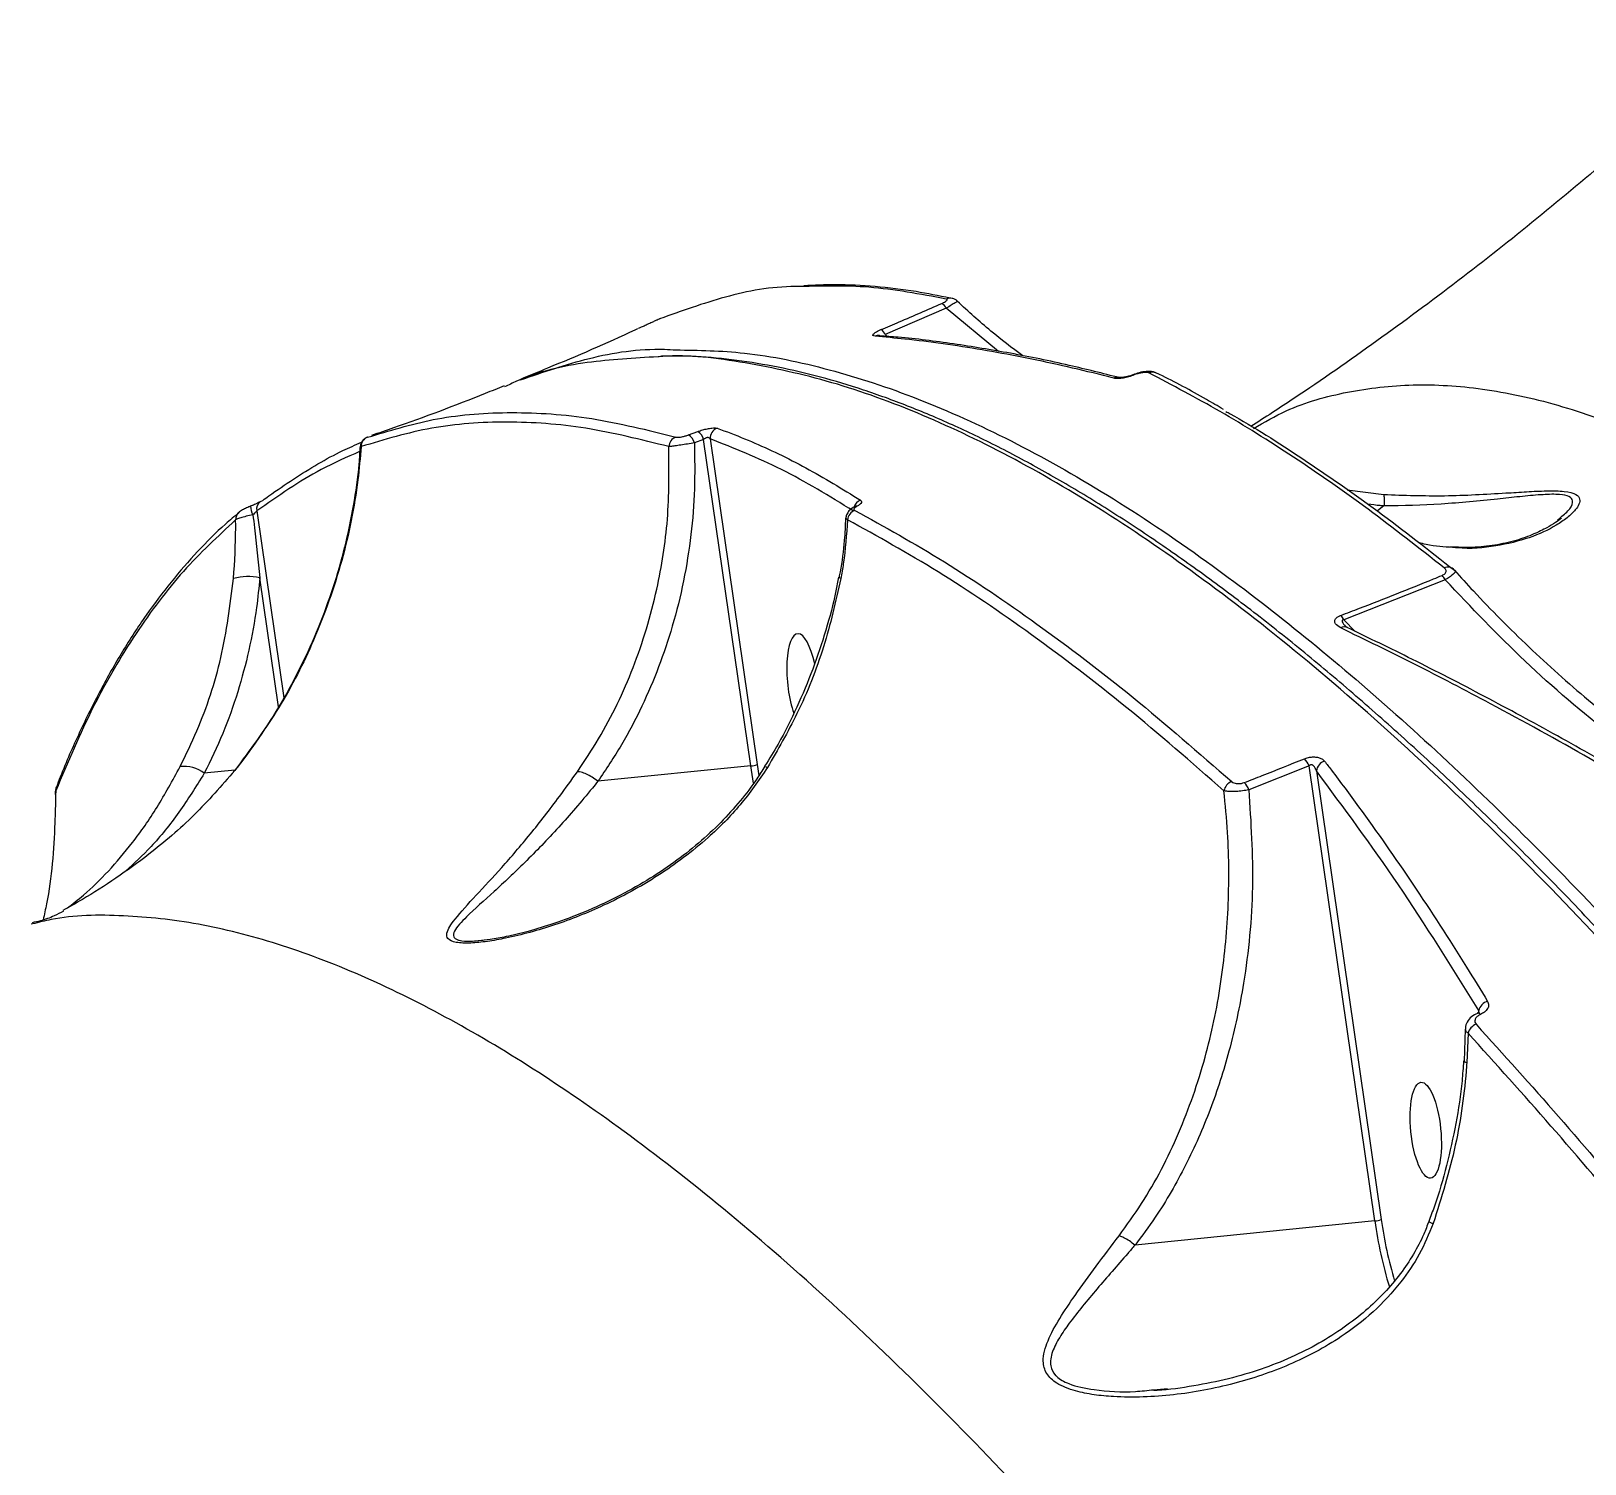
# Model space of a CAD drawing. Header units: millimetres. Extents: x -7151 to 6134, y -5040 to 5562.
# Drawn here: x -2056.8 to -1906.1, y -770.4 to -631.4 of the extents above; entities that cross this region are included whole.
import ezdxf

# ---------------------------------------------------------------- set-up
doc = ezdxf.new("R2010")
doc.units = ezdxf.units.MM
for name, color, linetype in [('DIKOM_ОБЪЕКТ', 7, 'Continuous'), ('DIKOM_РАЗМЕР_ЗОНА', 7, 'Continuous'), ('DIKOM_РАЗМЕР_ОБЪЕКТА', 7, 'Continuous')]:
    doc.layers.add(name, color=color, linetype=linetype)
doc.styles.add('style1', font='arial.ttf', dxfattribs={"width": 0.8})
doc.dimstyles.new('1-50', dxfattribs={"dimtxt": 300, "dimasz": 200, "dimexe": 100, "dimexo": 0, "dimgap": 100, "dimtad": 1, "dimtxsty": 'style1', "dimcen": 200, "dimclrd": 7, "dimclre": 7, "dimclrt": 7, "dimadec": 1, "dimazin": 2, "dimtfac": 1, "dimtmove": 0, "dimatfit": 2, "dimfxl": 0, "dimlwd": 25, "dimlwe": 18, "dimarcsym": 0})

# ---------------------------------------------------------------- blocks, each defined once
blk = doc.blocks.new('*D0')
at = {"layer": 'Defpoints', "color": 0, "transparency": 16777216}
for p in [(4133.55, 168.74), (-4567.47, -1241.13), (4133.55, -4153.12)]:
    blk.add_point(p, dxfattribs=at)
at = {"layer": 'DIKOM_РАЗМЕР_ОБЪЕКТА', "color": 7, "lineweight": 18, "transparency": 16777216}
for p, q in [((4133.55, 168.74), (4133.55, -4253.12)), ((-4567.47, -1241.13), (-4567.47, -4253.12))]:
    blk.add_line(p, q, dxfattribs=at)
at = {"layer": 'DIKOM_РАЗМЕР_ОБЪЕКТА', "color": 7, "lineweight": 25, "transparency": 16777216}
blk.add_line((-4367.47, -4153.12), (3933.55, -4153.12), dxfattribs=at)
at = {"layer": 'DIKOM_РАЗМЕР_ОБЪЕКТА', "color": 7, "transparency": 16777216}
for points in [[(-4367.47, -4119.79), (-4367.47, -4186.45), (-4567.47, -4153.12)], [(3933.55, -4119.79), (3933.55, -4186.45), (4133.55, -4153.12)]]:
    blk.add_solid(points, dxfattribs=at)
at = {"layer": 'DIKOM_РАЗМЕР_ОБЪЕКТА', "color": 7, "transparency": 16777216, "insert": (150.61, -3899.95), "char_height": 300, "attachment_point": 5, "style": 'style1'}
blk.add_mtext('8700', dxfattribs=at)
blk = doc.blocks.new('*D3')
at = {"layer": 'Defpoints', "color": 0, "transparency": 16777216}
for p in [(6133.55, 253.24), (-5802.46, -2467.19), (6133.55, -4939.78)]:
    blk.add_point(p, dxfattribs=at)
at = {"layer": 'DIKOM_РАЗМЕР_ЗОНА', "color": 7, "lineweight": 18, "transparency": 16777216}
for p, q in [((6133.55, 253.24), (6133.55, -5039.78)), ((-5802.46, -2467.19), (-5802.46, -5039.78))]:
    blk.add_line(p, q, dxfattribs=at)
at = {"layer": 'DIKOM_РАЗМЕР_ЗОНА', "color": 7, "lineweight": 25, "transparency": 16777216}
blk.add_line((-5602.46, -4939.78), (5933.55, -4939.78), dxfattribs=at)
at = {"layer": 'DIKOM_РАЗМЕР_ЗОНА', "color": 7, "transparency": 16777216}
for points in [[(-5602.46, -4906.44), (-5602.46, -4973.11), (-5802.46, -4939.78)], [(5933.55, -4906.44), (5933.55, -4973.11), (6133.55, -4939.78)]]:
    blk.add_solid(points, dxfattribs=at)
at = {"layer": 'DIKOM_РАЗМЕР_ЗОНА', "color": 7, "transparency": 16777216, "insert": (186.61, -4686.61), "char_height": 300, "attachment_point": 5, "style": 'style1'}
blk.add_mtext('11950', dxfattribs=at)

msp = doc.modelspace()

# ---------------------------------------------------------------- linework, layer by layer
at = {"layer": 'DIKOM_ОБЪЕКТ', "color": 7, "linetype": 'Continuous', "lineweight": 15}
for p, q in [((-1967.996, -658.314), (-1973.918, -660.868)), ((-1962.926, -662.489), (-1967.996, -658.314)), ((-1974.479, -660.955), (-1974.453, -660.957)), ((-1973.918, -660.868), (-1973.751, -661.04)), ((-1992.992, -670.589), (-1992.095, -670.262)), ((-2024.739, -671.731), (-2024.808, -671.7)), ((-2024.111, -670.81), (-2023.721, -670.708)), ((-1991.527, -671.041), (-1992.426, -671.368)), ((-1986.957, -702.689), (-1991.527, -671.041)), ((-1990.894, -670.979), (-1986.334, -702.557)), ((-1929.108, -675.933), (-1925.573, -676.369)), ((-2034.866, -677.966), (-2032.247, -696.099)), ((-1925.552, -677.473), (-1926.186, -677.972)), ((-1908.723, -678.873), (-1908.424, -678.593)), ((-2032.762, -696.978), (-2034.571, -684.452)), ((-1978.39, -684.404), (-1978.389, -684.4)), ((-1919.617, -684.639), (-1929.453, -688.529)), ((-1929.453, -688.529), (-1928.359, -689.65)), ((-2037.007, -703.111), (-2039.95, -703.408)), ((-1986.957, -702.689), (-2001.782, -704.187)), ((-1986.683, -704.36), (-1986.957, -702.689)), ((-1986.334, -702.557), (-1986.167, -703.617)), ((-1932.815, -702.695), (-1938.656, -705.008)), ((-1926.441, -746.833), (-1932.815, -702.695)), ((-1932.102, -703.185), (-1925.818, -746.701)), ((-2054.403, -705.154), (-2054.409, -705.483)), ((-2054.355, -705.118), (-2054.368, -705.547)), ((-2054.355, -705.118), (-2054.36, -705.155)), ((-2056.603, -718.022), (-2056.733, -718.053)), ((-2013.395, -719.629), (-2012.93, -719.588)), ((-1916.505, -726.687), (-1916.498, -726.684)), ((-1916.312, -726.684), (-1916.346, -726.432)), ((-1916.342, -726.553), (-1916.346, -726.432)), ((-1917.673, -728.223), (-1917.789, -731.322)), ((-1917.399, -728.618), (-1917.524, -731.491)), ((-1926.441, -746.833), (-1949.693, -749.181)), ((-1947.89, -763.199), (-1946.555, -763.073))]:
    msp.add_line(p, q, dxfattribs=at)
at = {"layer": 'DIKOM_ОБЪЕКТ', "color": 7, "linetype": 'Continuous', "lineweight": 15, "flags": 128}
for points in [[(-1949.787, -664.779), (-1949.854, -664.753), (-1949.872, -664.756)], [(-2034.519, -677.067), (-2034.431, -677.01), (-2034.287, -676.945)], [(-1978.222, -684.522), (-1978.346, -684.457), (-1978.39, -684.405), (-1978.39, -684.404)], [(-1917.524, -731.491), (-1917.707, -731.418), (-1917.799, -731.348), (-1917.809, -731.318)]]:
    msp.add_lwpolyline(points, dxfattribs=at)
at = {"layer": 'DIKOM_ОБЪЕКТ', "color": 7, "linetype": 'Continuous', "lineweight": 15}
for centre, radius, start, end in [((-1968.962, -658.74), 1.056, 23.76057, 58.93756), ((-1967.623, -658.222), 0.891, 77.18663, 114.57025), ((-1974.543, -661.767), 0.815, 85.48151, 114.89784), ((-1974.895, -661.277), 1.059, 22.72942, 57.59029), ((-1947.995, -665.365), 0.86, 63.57963, 114.98348), ((-1951.384, -665.778), 0.772, 75.6457, 117.43476), ((-1992.787, -671.363), 1.3, 14.35685, 57.88956), ((-1989.854, -670.92), 1.042, 110.45178, 183.24668), ((-2023.783, -671.708), 0.956, 110.05607, 181.39847), ((-1993.861, -671.776), 1.036, 110.52247, 177.28892), ((-1993.687, -671.688), 1.301, 14.24266, 57.71618), ((-2035.986, -678.791), 0.928, 130.96917, 182.86766), ((-2033.513, -677.397), 1.96, 183.44846, 208.56559), ((-2033.964, -677.798), 0.917, 127.24277, 190.56357), ((-1976.492, -678.925), 1.081, 110.59256, 174.86076), ((-1975.951, -677.944), 1.068, 109.27507, 158.24819), ((-1976.699, -677.931), 0.429, 82.92753, 117.72267), ((-1919.353, -684.193), 0.786, 36.86819, 116.95185), ((-2035.683, -689.644), 5.309, 77.91691, 105.66492), ((-1921.106, -685.376), 1.661, 26.33992, 44.16159), ((-1930.984, -689.234), 1.686, 24.75285, 42.23539), ((-1929.391, -689.903), 0.688, 65.46616, 120.78432), ((-1934.561, -703.351), 1.866, 20.58282, 46.28603), ((-2041.88, -705.839), 3.103, 51.55985, 97.67681), ((-1987.11, -700.435), 2.26, 273.8722, 290.06703), ((-1930.992, -703.306), 1.116, 106.7404, 173.78039), ((-2053.52, -705.032), 0.84, 159.80639, 185.87199), ((-1939.901, -705.322), 1.186, 110.58262, 169.17385), ((-1940.4, -705.628), 1.851, 19.56557, 45.35652), ((-1915.222, -726.64), 1.143, 103.94765, 169.50295), ((-1916.171, -728.949), 1.272, 110.52683, 164.90602), ((-1916.438, -726.991), 0.313, 38.18052, 101.0991), ((-1926.594, -744.574), 2.264, 273.86593, 290.04502), ((-1884.152, -740.84), 42.712, 188.06595, 196.8554), ((-1884.709, -740.878), 41.52, 188.06254, 196.47677)]:
    msp.add_arc(centre, radius, start, end, dxfattribs=at)
for start_param, end_param in [(3.1105404, 5.4022867), (1.9190154, 3.1105404)]:
    msp.add_ellipse((-1981.955, -694.523), major_axis=(0.465, -4.646), ratio=0.3106195, start_param=start_param, end_param=end_param, dxfattribs=at)
msp.add_ellipse((-1921.497, -738.03), major_axis=(0.465, -4.646), ratio=0.3106195, dxfattribs=at)
for points, knots in [([(-1892.375, -633.393), (-1893.574, -634.548), (-1897.1, -637.939), (-1903.21, -643.356), (-1910.669, -649.639), (-1918.335, -655.686), (-1926.198, -661.494), (-1932.903, -666.195), (-1937.072, -668.881), (-1938.474, -669.785)], [0, 0, 0, 0, 0.0866583, 0.2546486, 0.4216943, 0.5877622, 0.7528184, 0.9168547, 1, 1, 1, 1]), ([(-1982.129, -656.214), (-1982.291, -656.212), (-1984.858, -656.178), (-1989.483, -657.067), (-1993.69, -658.584), (-1995.793, -659.342)], [0, 0, 0, 0, 0.03276036, 0.5163792, 1, 1, 1, 1]), ([(-1967.993, -657.412), (-1970.526, -656.941), (-1975.417, -656.032), (-1979.945, -656.155), (-1982.129, -656.214)], [0, 0, 0, 0, 0.5177275, 1, 1, 1, 1]), ([(-1967.635, -657.333), (-1968.739, -657.105), (-1971.203, -656.598), (-1974.905, -656.175), (-1978.537, -655.97), (-1980.795, -656.075), (-1981.809, -656.122)], [0, 0, 0, 0, 0.224382, 0.500433, 0.7757182, 1, 1, 1, 1]), ([(-1974.328, -660.383), (-1973.735, -660.133), (-1971.757, -659.297), (-1969.793, -658.437), (-1968.418, -657.835)], [0, 0, 0, 0, 0.2996538, 1, 1, 1, 1]), ([(-1968.418, -657.835), (-1968.366, -657.812), (-1968.235, -657.752), (-1968.051, -657.647), (-1967.923, -657.54), (-1967.891, -657.452), (-1967.957, -657.426), (-1967.993, -657.412)], [0, 0, 0, 0, 0.1207812, 0.3074842, 0.522855, 0.7373993, 1, 1, 1, 1]), ([(-1966.918, -657.642), (-1966.913, -657.638), (-1966.891, -657.622), (-1967.052, -657.722), (-1967.386, -657.932), (-1967.74, -658.154), (-1967.952, -658.287), (-1967.996, -658.314)], [0, 0, 0, 0, 0.09383034, 0.38611783, 0.66427744, 0.93029258, 1, 1, 1, 1]), ([(-1966.909, -657.633), (-1966.943, -657.598), (-1967.044, -657.493), (-1967.235, -657.402), (-1967.374, -657.371), (-1967.43, -657.358)], [0, 0, 0, 0, 0.2305377, 0.6928643, 1, 1, 1, 1]), ([(-1960.581, -662.924), (-1961.627, -662.135), (-1963.835, -660.469), (-1965.857, -658.62), (-1966.922, -657.647)], [0, 0, 0, 0, 0.4732944, 1, 1, 1, 1]), ([(-1996.639, -659.725), (-1996.797, -659.796), (-1997.112, -659.94), (-1997.514, -660.122), (-1997.738, -660.223), (-1997.816, -660.258), (-1997.833, -660.266)], [0, 0, 0, 0, 0.30533, 0.6114699, 0.9126055, 1, 1, 1, 1]), ([(-1995.793, -659.342), (-1995.807, -659.349), (-1995.859, -659.371), (-1996.02, -659.443), (-1996.303, -659.572), (-1996.527, -659.674), (-1996.639, -659.725)], [0, 0, 0, 0, 0.1086263, 0.3983855, 0.6995333, 1, 1, 1, 1]), ([(-1997.929, -660.305), (-1998.019, -660.348), (-2000.867, -661.691), (-2004.673, -663.31), (-2008.423, -664.846), (-2009.296, -665.204)], [0, 0, 0, 0, 0.0244873, 0.7726441, 1, 1, 1, 1]), ([(-1974.886, -661.028), (-1974.981, -661.009), (-1975.138, -660.977), (-1975.107, -660.838), (-1974.925, -660.682), (-1974.638, -660.519), (-1974.42, -660.424), (-1974.328, -660.383)], [0, 0, 0, 0, 0.3038336, 0.5022949, 0.7016656, 0.8732139, 1, 1, 1, 1]), ([(-1951.739, -665.093), (-1952.076, -665.007), (-1953.759, -664.576), (-1958.086, -663.546), (-1964.571, -662.267), (-1970.56, -661.421), (-1973.932, -661.114), (-1974.886, -661.028)], [0, 0, 0, 0, 0.0413722, 0.2068754, 0.5381561, 0.869437, 1, 1, 1, 1]), ([(-1951.187, -665.049), (-1952.821, -664.637), (-1956.413, -663.731), (-1961.784, -662.639), (-1967.308, -661.738), (-1971.531, -661.19), (-1973.859, -661.028), (-1974.459, -660.987)], [0, 0, 0, 0, 0.20039839, 0.4403492, 0.67932027, 0.91730308, 1, 1, 1, 1]), ([(-1995.95, -663.015), (-1998.258, -663.145), (-2003.028, -663.414), (-2007.941, -664.535), (-2010.44, -665.748), (-2010.824, -665.934)], [0, 0, 0, 0, 0.4424237, 0.9144701, 1, 1, 1, 1]), ([(-2009.276, -665.256), (-2007.08, -664.501), (-2002.637, -662.974), (-1997.542, -662.157), (-1994.579, -662.323), (-1994.209, -662.344)], [0, 0, 0, 0, 0.4610035, 0.9327688, 1, 1, 1, 1]), ([(-1807.112, -858.256), (-1809.201, -854.579), (-1814.83, -844.674), (-1824.106, -829.057), (-1834.931, -811.633), (-1845.92, -794.801), (-1857.038, -778.637), (-1868.249, -763.216), (-1879.308, -748.878), (-1890.178, -735.646), (-1900.831, -723.52), (-1911.441, -712.301), (-1921.968, -702.07), (-1932.372, -692.887), (-1942.424, -684.953), (-1952.099, -678.267), (-1961.379, -672.797), (-1970.411, -668.466), (-1979.171, -665.292), (-1987.553, -663.491), (-1993.145, -662.771), (-1995.799, -663.002), (-1995.95, -663.015)], [0, 0, 0, 0, 0.0312033, 0.0840616, 0.1369606, 0.189819, 0.2442126, 0.2986501, 0.3530438, 0.4059018, 0.4588006, 0.5116591, 0.5660528, 0.6204905, 0.6748838, 0.7277418, 0.78064, 0.8334974, 0.8878907, 0.9423276, 0.9967208, 1, 1, 1, 1]), ([(-1833.842, -812.271), (-1834.32, -811.513), (-1836.577, -807.934), (-1840.624, -801.721), (-1845.979, -793.646), (-1851.339, -785.783), (-1856.705, -778.113), (-1862.079, -770.637), (-1867.461, -763.354), (-1872.854, -756.259), (-1878.253, -749.362), (-1883.641, -742.683), (-1888.996, -736.251), (-1894.303, -730.084), (-1899.559, -724.185), (-1904.767, -718.55), (-1909.928, -713.177), (-1915.047, -708.064), (-1920.12, -703.209), (-1925.155, -698.611), (-1930.147, -694.269), (-1935.103, -690.182), (-1940.018, -686.352), (-1944.884, -682.788), (-1949.678, -679.505), (-1954.385, -676.518), (-1958.999, -673.828), (-1963.522, -671.435), (-1967.957, -669.336), (-1972.303, -667.532), (-1976.566, -666.021), (-1980.741, -664.805), (-1984.833, -663.88), (-1988.837, -663.26), (-1992.444, -662.928), (-1994.668, -662.938), (-1995.625, -662.942)], [0, 0, 0, 0, 0.0080996, 0.0382168, 0.0682976, 0.0983764, 0.1284814, 0.1586416, 0.1888922, 0.2192671, 0.2498, 0.2804021, 0.3109053, 0.3412596, 0.3714999, 0.4016615, 0.4317777, 0.4618849, 0.4920115, 0.5221862, 0.5524425, 0.5828145, 0.613337, 0.6439826, 0.6745961, 0.705044, 0.7353669, 0.7655974, 0.7957676, 0.8259077, 0.8560469, 0.8862084, 0.9164137, 0.9466894, 0.977061, 1, 1, 1, 1]), ([(-1994.209, -662.344), (-1992.016, -662.38), (-1987.257, -662.459), (-1979.397, -664.096), (-1970.777, -666.915), (-1961.772, -670.98), (-1952.44, -676.23), (-1943.251, -682.375), (-1934.261, -689.223), (-1925.522, -696.587), (-1916.589, -704.81), (-1907.505, -713.852), (-1898.35, -723.626), (-1889.149, -734.109), (-1880.885, -744.053), (-1875.66, -750.701), (-1873.531, -753.409)], [0, 0, 0, 0, 0.0687479, 0.1491737, 0.229729, 0.3102846, 0.39071, 0.4708841, 0.5398284, 0.6091386, 0.6785305, 0.7479232, 0.8172334, 0.8852348, 0.9532358, 1, 1, 1, 1]), ([(-1947.617, -664.604), (-1947.661, -664.579), (-1947.812, -664.495), (-1948.143, -664.435), (-1948.637, -664.428), (-1949.259, -664.533), (-1949.682, -664.689), (-1949.871, -664.759)], [0, 0, 0, 0, 0.0657013, 0.22517, 0.4618312, 0.7601127, 1, 1, 1, 1]), ([(-2010.862, -665.84), (-2011.482, -666.088), (-2015.048, -667.519), (-2019.335, -669.164), (-2023.026, -670.409), (-2023.74, -670.649)], [0, 0, 0, 0, 0.1449944, 0.8345612, 1, 1, 1, 1]), ([(-1949.787, -664.779), (-1949.957, -664.842), (-1950.297, -664.968), (-1950.831, -665.087), (-1951.356, -665.149), (-1951.606, -665.112), (-1951.739, -665.093)], [0, 0, 0, 0, 0.2321709, 0.4639727, 0.7141083, 1, 1, 1, 1]), ([(-1949.876, -664.756), (-1949.888, -664.761), (-1949.991, -664.808), (-1950.244, -664.89), (-1950.606, -664.984), (-1950.933, -665.03), (-1951.126, -665.037), (-1951.207, -665.027), (-1951.199, -665.029), (-1951.197, -665.029)], [0, 0, 0, 0, 0.0235355, 0.205595, 0.4210534, 0.6592059, 0.8347259, 0.9594255, 1, 1, 1, 1]), ([(-1948.358, -664.585), (-1948.385, -664.575), (-1948.474, -664.539), (-1948.709, -664.524), (-1949.057, -664.563), (-1949.432, -664.647), (-1949.668, -664.735), (-1949.787, -664.779)], [0, 0, 0, 0, 0.1044305, 0.3454647, 0.5760406, 0.7877551, 1, 1, 1, 1]), ([(-1919.71, -683.492), (-1922.182, -681.549), (-1927.128, -677.663), (-1934.365, -672.649), (-1941.473, -668.19), (-1946.063, -665.787), (-1948.358, -664.585)], [0, 0, 0, 0, 0.2491233, 0.4982441, 0.7491236, 1, 1, 1, 1]), ([(-1941.121, -668.12), (-1941.672, -667.795), (-1943.764, -666.563), (-1945.926, -665.4), (-1947.514, -664.648), (-1947.615, -664.6)], [0, 0, 0, 0, 0.2510696, 0.952341, 1, 1, 1, 1]), ([(-1938.198, -669.956), (-1937.155, -669.357), (-1934.292, -667.711), (-1929.125, -666.301), (-1922.787, -665.554), (-1915.987, -665.972), (-1908.755, -667.525), (-1901.099, -670.248), (-1893.231, -674.049), (-1885.189, -678.86), (-1877.014, -684.598), (-1868.524, -691.376), (-1859.731, -699.231), (-1850.668, -708.075), (-1844.479, -714.78), (-1841.386, -718.131)], [0, 0, 0, 0, 0.0452982, 0.1244512, 0.2036657, 0.2828186, 0.3642786, 0.445805, 0.5272654, 0.6049875, 0.6827647, 0.7604867, 0.8403041, 0.9201817, 1, 1, 1, 1]), ([(-2023.721, -670.708), (-2021.624, -670.073), (-2017.301, -668.765), (-2010.151, -668.262), (-2002.467, -668.759), (-1996.972, -670.123), (-1994.224, -670.805)], [0, 0, 0, 0, 0.2375759, 0.4896599, 0.7448285, 1, 1, 1, 1]), ([(-1940.88, -668.323), (-1940.742, -668.397), (-1938.315, -669.706), (-1933.414, -672.882), (-1926.185, -677.848), (-1921.211, -681.764), (-1918.724, -683.722)], [0, 0, 0, 0, 0.0197096, 0.344942, 0.6724715, 1, 1, 1, 1]), ([(-1994.896, -671.727), (-1997.607, -671.052), (-2003.028, -669.704), (-2010.68, -669.183), (-2017.991, -669.685), (-2022.49, -671.049), (-2024.739, -671.731)], [0, 0, 0, 0, 0.24847625, 0.49694933, 0.74847561, 1, 1, 1, 1]), ([(-1992.095, -670.262), (-1991.945, -670.21), (-1991.642, -670.107), (-1991.161, -669.989), (-1990.736, -669.92), (-1990.403, -669.902), (-1990.278, -669.93), (-1990.218, -669.944)], [0, 0, 0, 0, 0.2064131, 0.4133336, 0.614154, 0.8134685, 1, 1, 1, 1]), ([(-1990.218, -669.944), (-1989.997, -670.023), (-1988.889, -670.422), (-1986.024, -671.569), (-1981.611, -673.665), (-1978.074, -675.845), (-1976.304, -676.935)], [0, 0, 0, 0, 0.0480638, 0.2403265, 0.6198796, 1, 1, 1, 1]), ([(-2024.852, -671.698), (-2024.883, -672.266), (-2024.986, -674.19), (-2025.474, -677.462), (-2026.305, -681.483), (-2027.444, -685.442), (-2028.854, -689.297), (-2030.531, -693.018), (-2032.452, -696.592), (-2034.639, -699.981), (-2036.227, -702.216), (-2037.131, -703.265), (-2037.164, -703.303)], [0, 0, 0, 0, 0.0500202, 0.1693766, 0.2887586, 0.4081653, 0.5273978, 0.6450262, 0.7622218, 0.8791135, 0.9955731, 1, 1, 1, 1]), ([(-2024.739, -671.731), (-2024.834, -672.805), (-2025.163, -676.512), (-2026.465, -682.874), (-2029.09, -690.29), (-2032.578, -697.177), (-2035.521, -701.148), (-2037.007, -703.154)], [0, 0, 0, 0, 0.095304, 0.3289421, 0.5680089, 0.781793, 1, 1, 1, 1]), ([(-2034.287, -676.945), (-2034.09, -676.801), (-2033.103, -676.08), (-2030.534, -674.347), (-2027.546, -672.529), (-2025.309, -671.568), (-2024.698, -671.305)], [0, 0, 0, 0, 0.0630301, 0.3151833, 0.8129686, 1, 1, 1, 1]), ([(-2024.113, -670.811), (-2024.127, -670.816), (-2024.158, -670.827), (-2024.171, -670.831), (-2024.224, -670.853), (-2024.301, -670.889), (-2024.445, -670.975), (-2024.62, -671.146), (-2024.773, -671.399), (-2024.802, -671.596), (-2024.817, -671.698)], [0, 0, 0, 0, 0.0762322, 0.1758931, 0.2000945, 0.2444151, 0.3644402, 0.567423, 0.7756661, 1, 1, 1, 1]), ([(-2003.771, -703.256), (-2003.069, -702.202), (-2000.959, -699.037), (-1998.166, -693.18), (-1995.999, -685.983), (-1994.854, -678.754), (-1994.882, -674.083), (-1994.896, -671.727)], [0, 0, 0, 0, 0.1161069, 0.3488586, 0.5873464, 0.7918631, 1, 1, 1, 1]), ([(-1992.426, -671.368), (-1992.4, -672.859), (-1992.347, -675.84), (-1992.714, -680.319), (-1993.422, -684.775), (-1994.813, -690.416), (-1996.85, -695.749), (-1999.438, -700.689), (-2001.001, -703.021), (-2001.782, -704.187)], [0, 0, 0, 0, 0.12645, 0.2529, 0.3828699, 0.5128367, 0.753111, 0.8765588, 1, 1, 1, 1]), ([(-1992.426, -671.368), (-1992.643, -671.405), (-1993.076, -671.479), (-1993.745, -671.581), (-1994.326, -671.662), (-1994.706, -671.709), (-1994.846, -671.722), (-1994.896, -671.727)], [0, 0, 0, 0, 0.222371, 0.4447724, 0.6638268, 0.8806176, 1, 1, 1, 1]), ([(-1994.224, -670.805), (-1994.192, -670.811), (-1994.118, -670.826), (-1993.919, -670.818), (-1993.635, -670.774), (-1993.305, -670.695), (-1993.097, -670.624), (-1992.992, -670.589)], [0, 0, 0, 0, 0.1487593, 0.3486735, 0.5573403, 0.7791725, 1, 1, 1, 1]), ([(-1990.894, -670.979), (-1990.917, -670.949), (-1990.961, -670.892), (-1991.069, -670.85), (-1991.166, -670.852), (-1991.252, -670.869), (-1991.319, -670.895), (-1991.423, -670.951), (-1991.481, -671.001), (-1991.527, -671.041)], [0, 0, 0, 0, 0.20655785, 0.40490817, 0.53940212, 0.59031514, 0.72919954, 0.78553104, 1, 1, 1, 1]), ([(-1977.02, -677.956), (-1979.338, -676.537), (-1983.981, -673.695), (-1988.588, -671.885), (-1990.894, -670.979)], [0, 0, 0, 0, 0.4993557, 1, 1, 1, 1]), ([(-2024.885, -672.21), (-2026.138, -672.754), (-2029.529, -674.227), (-2032.802, -676.52), (-2034.866, -677.966)], [0, 0, 0, 0, 0.3693611, 1, 1, 1, 1]), ([(-1925.573, -676.369), (-1923.607, -676.44), (-1920.626, -676.547), (-1916.673, -676.397), (-1914.006, -676.246), (-1911.695, -676.097), (-1909.733, -676.001), (-1907.97, -676.025), (-1906.848, -676.31), (-1906.508, -676.792), (-1906.608, -677.323), (-1907.023, -677.946), (-1907.761, -678.641), (-1909.189, -679.611), (-1911.422, -680.66), (-1914.681, -681.424), (-1917.231, -681.693), (-1918.763, -681.518), (-1918.899, -681.502)], [0, 0, 0, 0, 0.1174931, 0.1780873, 0.2386375, 0.2814576, 0.3250409, 0.3705708, 0.4165186, 0.4565693, 0.4939148, 0.5321827, 0.586722, 0.6413232, 0.7532784, 0.8697401, 0.9883862, 1, 1, 1, 1]), ([(-1925.573, -676.369), (-1925.571, -676.375), (-1925.561, -676.405), (-1925.545, -676.543), (-1925.535, -676.891), (-1925.543, -677.274), (-1925.547, -677.466)], [0, 0, 0, 0, 0.0659658, 0.3172535, 0.6586121, 1, 1, 1, 1]), ([(-1908.424, -678.593), (-1908.089, -678.315), (-1907.431, -677.769), (-1907.147, -677.033), (-1907.5, -676.541), (-1908.186, -676.394), (-1909.115, -676.338), (-1910.378, -676.386), (-1912.377, -676.579), (-1915.592, -676.94), (-1920.001, -677.352), (-1923.709, -677.466), (-1925.546, -677.466), (-1925.547, -677.466)], [0, 0, 0, 0, 0.1009564, 0.1983464, 0.2641877, 0.3294998, 0.3400706, 0.4161879, 0.4999274, 0.5839651, 0.7917213, 0.9998378, 1, 1, 1, 1]), ([(-2035.322, -677.451), (-2035.424, -677.492), (-2035.685, -677.594), (-2036.097, -677.785), (-2036.377, -677.911), (-2036.548, -678.063), (-2036.598, -678.107)], [0, 0, 0, 0, 0.2005278, 0.5082105, 0.8575269, 1, 1, 1, 1]), ([(-2034.514, -677.064), (-2034.513, -677.063), (-2034.508, -677.059), (-2034.535, -677.077), (-2034.612, -677.122), (-2034.791, -677.214), (-2035.093, -677.354), (-2035.384, -677.476), (-2035.556, -677.544), (-2035.583, -677.554)], [0, 0, 0, 0, 0.0100697, 0.0979828, 0.2277508, 0.4125666, 0.6573889, 0.9478207, 1, 1, 1, 1]), ([(-2034.866, -677.966), (-2034.871, -677.972), (-2034.894, -677.998), (-2034.964, -678.072), (-2035.088, -678.196), (-2035.185, -678.288), (-2035.234, -678.335)], [0, 0, 0, 0, 0.08046233, 0.36663937, 0.6761327, 1, 1, 1, 1]), ([(-1976.892, -677.562), (-1977.059, -677.657), (-1977.348, -677.823), (-1977.616, -678.207), (-1977.738, -678.502), (-1977.722, -678.654), (-1977.72, -678.673)], [0, 0, 0, 0, 0.407316, 0.7047599, 0.9631412, 1, 1, 1, 1]), ([(-1976.646, -677.506), (-1976.695, -677.534), (-1976.817, -677.606), (-1976.933, -677.719), (-1976.972, -677.835), (-1976.905, -677.887), (-1976.872, -677.913)], [0, 0, 0, 0, 0.1836608, 0.4627741, 0.7309316, 1, 1, 1, 1]), ([(-1976.804, -677.493), (-1976.803, -677.492), (-1976.799, -677.489), (-1976.83, -677.513), (-1976.883, -677.542), (-1976.907, -677.555)], [0, 0, 0, 0, 0.1794396, 0.6381774, 1, 1, 1, 1]), ([(-1976.872, -677.913), (-1973.992, -679.506), (-1968.232, -682.691), (-1959.202, -688.819), (-1949.921, -695.852), (-1943.519, -701.426), (-1940.318, -704.212)], [0, 0, 0, 0, 0.2486156, 0.4972321, 0.7486151, 1, 1, 1, 1]), ([(-1976.304, -676.935), (-1976.263, -676.977), (-1976.181, -677.06), (-1976.266, -677.238), (-1976.447, -677.392), (-1976.602, -677.481), (-1976.646, -677.506)], [0, 0, 0, 0, 0.29276704, 0.58495473, 0.88199825, 1, 1, 1, 1]), ([(-1925.552, -677.473), (-1925.672, -677.467), (-1926.202, -677.437), (-1926.73, -677.364), (-1927.138, -677.308)], [0, 0, 0, 0, 0.2263541, 1, 1, 1, 1]), ([(-1925.547, -677.466), (-1925.547, -677.467), (-1925.548, -677.469), (-1925.55, -677.471), (-1925.551, -677.473), (-1925.552, -677.473)], [0, 0, 0, 0, 0.3109059, 0.7139148, 1, 1, 1, 1]), ([(-2036.913, -678.838), (-2038.634, -680.43), (-2042.077, -683.613), (-2046.654, -689.737), (-2050.824, -696.765), (-2053.178, -702.334), (-2054.355, -705.118)], [0, 0, 0, 0, 0.2486157, 0.4972304, 0.7486157, 1, 1, 1, 1]), ([(-2036.571, -678.125), (-2037.018, -678.492), (-2038.414, -679.64), (-2040.619, -681.874), (-2043.189, -684.81), (-2045.616, -688.04), (-2047.903, -691.546), (-2050.056, -695.326), (-2052.061, -699.41), (-2053.472, -702.56), (-2054.168, -704.429), (-2054.288, -704.753)], [0, 0, 0, 0, 0.0611649, 0.1910309, 0.3211226, 0.4511829, 0.5810125, 0.7109961, 0.8415727, 0.9725393, 1, 1, 1, 1]), ([(-2037.116, -684.532), (-2037.01, -682.892), (-2036.888, -681), (-2036.91, -679.092), (-2036.913, -678.838)], [0, 0, 0, 0, 0.8666348, 1, 1, 1, 1]), ([(-2035.234, -678.335), (-2035.456, -678.385), (-2035.899, -678.486), (-2036.449, -678.643), (-2036.779, -678.762), (-2036.879, -678.819), (-2036.913, -678.838)], [0, 0, 0, 0, 0.2863865, 0.5730412, 0.8569965, 1, 1, 1, 1]), ([(-2035.234, -678.335), (-2035.185, -678.755), (-2034.943, -680.793), (-2034.736, -682.833), (-2034.571, -684.452)], [0, 0, 0, 0, 0.2060737, 1, 1, 1, 1]), ([(-1977.76, -678.673), (-1977.796, -679.39), (-1977.884, -681.132), (-1978.126, -683.048), (-1978.364, -684.225), (-1978.399, -684.397)], [0, 0, 0, 0, 0.37389998, 0.90814756, 1, 1, 1, 1]), ([(-1977.568, -678.828), (-1977.672, -680.254), (-1977.81, -682.164), (-1978.139, -684.046), (-1978.222, -684.522)], [0, 0, 0, 0, 0.74683106, 1, 1, 1, 1]), ([(-1977.568, -678.828), (-1977.651, -678.79), (-1977.751, -678.745), (-1977.717, -678.686), (-1977.711, -678.676)], [0, 0, 0, 0, 0.8284073, 1, 1, 1, 1]), ([(-1941.065, -705.1), (-1944.227, -702.346), (-1950.55, -696.837), (-1959.788, -689.82), (-1968.843, -683.658), (-1974.66, -680.438), (-1977.568, -678.828)], [0, 0, 0, 0, 0.2486142, 0.497231, 0.748616, 1, 1, 1, 1]), ([(-1908.355, -678.664), (-1908.371, -678.679), (-1908.493, -678.793), (-1908.962, -679.13), (-1909.835, -679.654), (-1911.088, -680.27), (-1912.742, -680.868), (-1914.74, -681.316), (-1916.877, -681.552), (-1918.412, -681.495), (-1919.145, -681.468)], [0, 0, 0, 0, 0.0118238, 0.0909085, 0.1916123, 0.3272553, 0.496709, 0.6754609, 0.8451848, 1, 1, 1, 1]), ([(-1918.899, -681.502), (-1919.726, -681.46), (-1920.772, -681.407), (-1921.948, -681.108), (-1922.196, -681.045)], [0, 0, 0, 0, 0.78955276, 1, 1, 1, 1]), ([(-1919.914, -684.219), (-1919.858, -684.193), (-1919.74, -684.138), (-1919.605, -684.025), (-1919.525, -683.891), (-1919.515, -683.693), (-1919.631, -683.574), (-1919.71, -683.492)], [0, 0, 0, 0, 0.1212517, 0.2522584, 0.4115523, 0.5993032, 1, 1, 1, 1]), ([(-1918.724, -683.722), (-1918.68, -683.757), (-1918.59, -683.829), (-1918.772, -684.074), (-1919.143, -684.365), (-1919.473, -684.556), (-1919.617, -684.639)], [0, 0, 0, 0, 0.2829752, 0.5674954, 0.8111666, 1, 1, 1, 1]), ([(-1918.724, -683.722), (-1918.114, -684.392), (-1915.797, -686.941), (-1911.542, -691.21), (-1905.793, -696.368), (-1899.672, -701.174), (-1894.443, -704.886), (-1891.12, -706.79), (-1890.08, -707.386)], [0, 0, 0, 0, 0.0740874, 0.2814214, 0.4895433, 0.6973994, 0.9052238, 1, 1, 1, 1]), ([(-2042.294, -702.763), (-2041.737, -701.612), (-2040.104, -698.235), (-2038.1, -692.175), (-2037.447, -687.1), (-2037.116, -684.532)], [0, 0, 0, 0, 0.2035504, 0.5968377, 1, 1, 1, 1]), ([(-2034.571, -684.452), (-2034.666, -685.413), (-2034.898, -687.776), (-2035.582, -691.484), (-2036.672, -695.569), (-2038.095, -699.575), (-2039.332, -702.131), (-2039.95, -703.408)], [0, 0, 0, 0, 0.144422, 0.3552512, 0.5660774, 0.7830405, 1, 1, 1, 1]), ([(-1978.461, -684.39), (-1978.537, -684.831), (-1978.835, -686.565), (-1979.651, -689.553), (-1980.904, -693.332), (-1982.464, -697.019), (-1984.026, -700.169), (-1985.171, -702.017), (-1985.611, -702.727)], [0, 0, 0, 0, 0.0681574, 0.2679581, 0.4690164, 0.6709732, 0.8734238, 1, 1, 1, 1]), ([(-1978.222, -684.522), (-1978.725, -686.742), (-1979.742, -691.224), (-1982.197, -697.391), (-1984.345, -701.135), (-1985.334, -702.859)], [0, 0, 0, 0, 0.3460001, 0.698739, 1, 1, 1, 1]), ([(-1929.736, -688.101), (-1929.133, -687.871), (-1926.118, -686.718), (-1922.846, -685.419), (-1920.188, -684.331), (-1919.914, -684.219)], [0, 0, 0, 0, 0.18318419, 0.91585556, 1, 1, 1, 1]), ([(-1862.917, -718.466), (-1863.622, -718.379), (-1866.34, -718.046), (-1871.02, -717.017), (-1876.821, -715.15), (-1882.638, -712.722), (-1888.436, -709.791), (-1895.521, -705.578), (-1903.466, -699.932), (-1912.009, -692.677), (-1917.083, -687.317), (-1919.617, -684.639)], [0, 0, 0, 0, 0.0310728, 0.1198352, 0.2089499, 0.2979275, 0.396822, 0.4957403, 0.663629, 0.8319734, 1, 1, 1, 1]), ([(-1929.743, -689.313), (-1929.95, -689.189), (-1930.245, -689.014), (-1930.354, -688.69), (-1930.289, -688.468), (-1930.094, -688.277), (-1929.898, -688.166), (-1929.77, -688.115), (-1929.736, -688.101)], [0, 0, 0, 0, 0.4029937, 0.573285, 0.7451486, 0.853324, 0.9617912, 1, 1, 1, 1]), ([(-1929.453, -688.529), (-1929.469, -688.528), (-1929.5, -688.528), (-1929.547, -688.535), (-1929.577, -688.549), (-1929.601, -688.569), (-1929.619, -688.598), (-1929.627, -688.69), (-1929.542, -688.849), (-1929.404, -689.034), (-1929.285, -689.151), (-1929.235, -689.201)], [0, 0, 0, 0, 0.0405313, 0.0825435, 0.1245361, 0.1377866, 0.1831976, 0.2436417, 0.4831694, 0.7826035, 1, 1, 1, 1]), ([(-1889.477, -711.596), (-1889.894, -711.337), (-1891.979, -710.04), (-1897.372, -706.744), (-1905.575, -701.932), (-1914.503, -697.008), (-1922.562, -692.802), (-1927.35, -690.476), (-1929.743, -689.313)], [0, 0, 0, 0, 0.0299917, 0.1499499, 0.3900582, 0.6301634, 0.8150815, 1, 1, 1, 1]), ([(-1929.102, -689.275), (-1929.133, -689.261), (-1929.226, -689.219), (-1929.238, -689.205), (-1929.246, -689.196)], [0, 0, 0, 0, 0.3311273, 1, 1, 1, 1]), ([(-1888.811, -711.528), (-1890.669, -710.375), (-1894.967, -707.708), (-1901.609, -703.794), (-1908.757, -699.74), (-1915.824, -695.922), (-1922.623, -692.411), (-1927.011, -690.295), (-1929.11, -689.284)], [0, 0, 0, 0, 0.1336548, 0.3090722, 0.4847902, 0.661, 0.8378927, 1, 1, 1, 1]), ([(-1939.099, -704.311), (-1938.515, -704.085), (-1936.567, -703.331), (-1934.629, -702.549), (-1933.272, -702.002)], [0, 0, 0, 0, 0.2995936, 1, 1, 1, 1]), ([(-1933.272, -702.002), (-1933.145, -701.958), (-1932.891, -701.869), (-1932.472, -701.818), (-1932.078, -701.837), (-1931.723, -701.929), (-1931.464, -702.069), (-1931.357, -702.188), (-1931.314, -702.237)], [0, 0, 0, 0, 0.16425538, 0.32910379, 0.4897602, 0.66161669, 0.86141957, 1, 1, 1, 1]), ([(-2037.007, -703.154), (-2038.286, -704.621), (-2040.845, -707.559), (-2044.826, -710.951), (-2048.502, -713.608), (-2051.34, -715.427), (-2053.037, -716.373), (-2053.664, -716.723)], [0, 0, 0, 0, 0.2646198, 0.5295783, 0.7112228, 0.893228, 1, 1, 1, 1]), ([(-2053.281, -716.505), (-2052.741, -716.093), (-2051.408, -715.075), (-2049.253, -712.96), (-2046.851, -710.146), (-2044.501, -706.798), (-2043.029, -704.107), (-2042.294, -702.763)], [0, 0, 0, 0, 0.14301855, 0.3529789, 0.56200713, 0.7812356, 1, 1, 1, 1]), ([(-2039.95, -703.408), (-2040.759, -704.693), (-2042.405, -707.307), (-2044.976, -710.517), (-2046.751, -712.138), (-2047.578, -712.893)], [0, 0, 0, 0, 0.3405085, 0.6924704, 1, 1, 1, 1]), ([(-1985.334, -702.859), (-1986.184, -704.09), (-1987.884, -706.554), (-1991.458, -710.122), (-1995.895, -713.466), (-2000.955, -716.213), (-2005.974, -718.211), (-2009.792, -719.255), (-2012.507, -719.737), (-2014.178, -719.907), (-2015.623, -719.868), (-2016.419, -719.513), (-2016.488, -718.937), (-2016.179, -718.283), (-2015.327, -717.134), (-2013.653, -715.305), (-2011.08, -712.568), (-2008.361, -709.375), (-2005.88, -706.216), (-2004.35, -704.068), (-2003.771, -703.256)], [0, 0, 0, 0, 0.06406388, 0.12823659, 0.21707193, 0.30603381, 0.38334456, 0.46048265, 0.49015769, 0.51974331, 0.5505455, 0.58163792, 0.60871072, 0.63424481, 0.65984722, 0.73165447, 0.80370125, 0.87901224, 0.95427573, 1, 1, 1, 1]), ([(-1985.595, -702.736), (-1985.847, -703.144), (-1986.566, -704.31), (-1987.994, -706.139), (-1989.876, -708.234), (-1992.027, -710.243), (-1994.431, -712.117), (-1997.092, -713.876), (-2000, -715.488), (-2003.016, -716.873), (-2005.897, -717.962), (-2008.441, -718.742), (-2010.526, -719.243), (-2012.119, -719.521), (-2013.043, -719.643), (-2013.372, -719.655), (-2013.391, -719.655)], [0, 0, 0, 0, 0.040822, 0.1165244, 0.1967636, 0.2811578, 0.3689151, 0.4600961, 0.5585521, 0.660733, 0.7545982, 0.8342074, 0.9043651, 0.9572887, 0.9975759, 1, 1, 1, 1]), ([(-2001.791, -704.185), (-2001.973, -704.052), (-2002.337, -703.785), (-2002.908, -703.477), (-2003.375, -703.301), (-2003.643, -703.254), (-2003.749, -703.256), (-2003.771, -703.256)], [0, 0, 0, 0, 0.2525118, 0.5050397, 0.757631, 0.9487398, 1, 1, 1, 1]), ([(-1985.504, -702.793), (-1985.507, -702.787), (-1985.515, -702.77), (-1985.425, -702.813), (-1985.351, -702.851), (-1985.334, -702.859)], [0, 0, 0, 0, 0.3414719, 0.8563055, 1, 1, 1, 1]), ([(-1932.102, -703.185), (-1932.122, -703.126), (-1932.17, -702.99), (-1932.27, -702.808), (-1932.388, -702.675), (-1932.486, -702.615), (-1932.556, -702.592), (-1932.624, -702.587), (-1932.695, -702.604), (-1932.761, -702.641), (-1932.796, -702.676), (-1932.815, -702.695)], [0, 0, 0, 0, 0.1852936, 0.4306431, 0.6100882, 0.6934626, 0.7465759, 0.8081963, 0.8666445, 0.9300349, 1, 1, 1, 1]), ([(-1916.346, -726.432), (-1918.941, -722.263), (-1924.139, -713.911), (-1929.445, -706.764), (-1932.102, -703.185)], [0, 0, 0, 0, 0.4991794, 1, 1, 1, 1]), ([(-1931.314, -702.237), (-1931.093, -702.525), (-1929.989, -703.967), (-1927.124, -707.821), (-1922.741, -714.088), (-1918.579, -720.497), (-1916.177, -724.422), (-1915.498, -725.531)], [0, 0, 0, 0, 0.0413736, 0.2068753, 0.5381537, 0.8694395, 1, 1, 1, 1]), ([(-2054.289, -704.744), (-2054.315, -704.794), (-2054.378, -704.915), (-2054.374, -705.066), (-2054.372, -705.154)], [0, 0, 0, 0, 0.4164903, 1, 1, 1, 1]), ([(-2001.791, -704.185), (-2001.792, -704.186), (-2001.967, -704.405), (-2003.233, -705.977), (-2005.607, -708.731), (-2008.827, -712.065), (-2011.901, -714.949), (-2014.057, -716.856), (-2015.245, -718.067), (-2015.751, -718.73), (-2015.867, -719.261), (-2015.543, -719.513), (-2015, -719.667), (-2014.38, -719.736), (-2013.643, -719.656), (-2013.395, -719.629)], [0, 0, 0, 0, 0.0001255, 0.0276261, 0.1969333, 0.3698996, 0.532548, 0.6983489, 0.7533473, 0.8093221, 0.8640681, 0.9091087, 0.9185294, 0.9725549, 1, 1, 1, 1]), ([(-2001.782, -704.187), (-2001.784, -704.187), (-2001.786, -704.187), (-2001.789, -704.186), (-2001.791, -704.185), (-2001.791, -704.185)], [0, 0, 0, 0, 0.43706112, 0.81725087, 1, 1, 1, 1]), ([(-1951.236, -748.259), (-1950.498, -747.235), (-1948.264, -744.136), (-1945.314, -738.391), (-1942.799, -731.2), (-1941.258, -723.866), (-1940.556, -716.554), (-1940.574, -710.265), (-1940.937, -706.452), (-1941.065, -705.1)], [0, 0, 0, 0, 0.0853644, 0.2582639, 0.4312987, 0.5912947, 0.7518439, 0.9119643, 1, 1, 1, 1]), ([(-1938.656, -705.008), (-1938.458, -708.157), (-1938.062, -714.454), (-1938.896, -722.963), (-1940.414, -730.154), (-1942.317, -736.061), (-1944.701, -741.464), (-1947.211, -745.837), (-1949.03, -748.288), (-1949.693, -749.181)], [0, 0, 0, 0, 0.1992545, 0.3984548, 0.5429339, 0.6708078, 0.7989877, 0.9267439, 1, 1, 1, 1]), ([(-1938.656, -705.008), (-1938.859, -705.046), (-1939.264, -705.124), (-1939.903, -705.182), (-1940.474, -705.189), (-1940.855, -705.153), (-1941.014, -705.113), (-1941.065, -705.1)], [0, 0, 0, 0, 0.222184, 0.4443961, 0.665111, 0.8922205, 1, 1, 1, 1]), ([(-1940.318, -704.212), (-1940.31, -704.219), (-1940.253, -704.268), (-1940.123, -704.343), (-1939.892, -704.406), (-1939.633, -704.424), (-1939.354, -704.395), (-1939.184, -704.339), (-1939.099, -704.311)], [0, 0, 0, 0, 0.0354653, 0.2572596, 0.4480828, 0.6279522, 0.8143638, 1, 1, 1, 1]), ([(-2054.368, -705.547), (-2054.39, -706.434), (-2054.478, -709.944), (-2054.779, -714.008), (-2055.467, -717.115), (-2055.581, -717.63)], [0, 0, 0, 0, 0.21997881, 0.87062447, 1, 1, 1, 1]), ([(-2053.621, -716.798), (-2053.908, -716.95), (-2054.574, -717.304), (-2055.708, -717.714), (-2056.371, -717.852), (-2056.631, -717.906)], [0, 0, 0, 0, 0.3147432, 0.732206, 1, 1, 1, 1]), ([(-1901.953, -848.467), (-1905.036, -843.914), (-1911.203, -834.808), (-1920.512, -821.85), (-1929.843, -809.444), (-1939.502, -797.263), (-1949.43, -785.454), (-1959.581, -774.151), (-1969.695, -763.674), (-1979.73, -754.1), (-1989.642, -745.487), (-1999.109, -738.109), (-2008.108, -731.927), (-2016.633, -726.879), (-2024.917, -722.816), (-2032.915, -719.805), (-2040.601, -717.853), (-2047.912, -717.101), (-2053.255, -717.159), (-2056.009, -717.869), (-2056.603, -718.022)], [0, 0, 0, 0, 0.0529863, 0.1059727, 0.1594867, 0.2130003, 0.2721586, 0.3313624, 0.3905198, 0.4514212, 0.5123735, 0.5732738, 0.6305707, 0.6879116, 0.7452079, 0.8041577, 0.8631554, 0.9221058, 0.9831879, 1, 1, 1, 1]), ([(-2117.694, -724.186), (-2115.719, -724.22), (-2111.36, -724.294), (-2104.917, -725.96), (-2098.336, -728.898), (-2092.191, -733.095), (-2086.501, -738.394), (-2081.254, -744.691), (-2076.295, -752.142), (-2071.649, -760.769), (-2067.336, -770.566), (-2063.467, -781.25), (-2060.034, -792.739), (-2057.02, -804.937), (-2054.349, -818.103), (-2052.051, -832.249), (-2050.103, -847.284), (-2049.146, -857.953), (-2048.668, -863.285)], [0, 0, 0, 0, 0.0539812, 0.1191344, 0.1852239, 0.251313, 0.3133854, 0.3755069, 0.4375799, 0.5014611, 0.5653947, 0.6292771, 0.6902268, 0.751221, 0.8121711, 0.8747648, 0.9374057, 1, 1, 1, 1]), ([(-1915.498, -725.531), (-1915.452, -725.644), (-1915.359, -725.871), (-1915.478, -726.239), (-1915.754, -726.569), (-1916.055, -726.726), (-1916.192, -726.797)], [0, 0, 0, 0, 0.2591486, 0.5177496, 0.7811315, 1, 1, 1, 1]), ([(-1916.493, -726.695), (-1916.691, -726.794), (-1917.101, -726.999), (-1917.483, -727.502), (-1917.672, -727.947), (-1917.644, -728.182), (-1917.639, -728.221)], [0, 0, 0, 0, 0.3124614, 0.6479462, 0.9408413, 1, 1, 1, 1]), ([(-1916.192, -726.797), (-1916.231, -726.816), (-1916.387, -726.889), (-1916.601, -727.06), (-1916.741, -727.302), (-1916.761, -727.548), (-1916.665, -727.688), (-1916.617, -727.758)], [0, 0, 0, 0, 0.079822, 0.3180051, 0.5554785, 0.7773246, 1, 1, 1, 1]), ([(-1916.617, -727.758), (-1913.956, -730.701), (-1908.633, -736.586), (-1900.535, -746.165), (-1892.369, -756.241), (-1886.877, -763.432), (-1884.131, -767.027)], [0, 0, 0, 0, 0.2491194, 0.4982418, 0.7491194, 1, 1, 1, 1]), ([(-1916.285, -726.544), (-1916.287, -726.547), (-1916.292, -726.554), (-1916.366, -726.621), (-1916.465, -726.665), (-1916.506, -726.683)], [0, 0, 0, 0, 0.3685463, 0.7444205, 1, 1, 1, 1]), ([(-1917.399, -728.618), (-1917.501, -728.536), (-1917.656, -728.411), (-1917.635, -728.269), (-1917.628, -728.22)], [0, 0, 0, 0, 0.6569454, 1, 1, 1, 1]), ([(-1884.962, -767.837), (-1887.684, -764.271), (-1893.129, -757.139), (-1901.264, -747.094), (-1909.37, -737.498), (-1914.722, -731.578), (-1917.399, -728.618)], [0, 0, 0, 0, 0.2491188, 0.4982422, 0.7491209, 1, 1, 1, 1]), ([(-1917.837, -731.315), (-1917.879, -731.957), (-1918.011, -733.984), (-1918.544, -737.373), (-1919.442, -741.437), (-1920.339, -744.61), (-1921.026, -746.385), (-1921.213, -746.871)], [0, 0, 0, 0, 0.1216605, 0.38391, 0.6442204, 0.9027921, 1, 1, 1, 1]), ([(-1917.524, -731.491), (-1917.532, -731.602), (-1917.729, -734.272), (-1918.424, -739.569), (-1919.988, -744.566), (-1920.778, -747.089)], [0, 0, 0, 0, 0.0209719, 0.5055828, 1, 1, 1, 1]), ([(-1920.778, -747.089), (-1921.199, -748.095), (-1922.041, -750.11), (-1924.009, -753.016), (-1926.55, -755.73), (-1930.149, -758.505), (-1934.685, -760.908), (-1940.178, -762.748), (-1945.955, -763.836), (-1950.535, -764.003), (-1953.684, -763.713), (-1955.593, -763.337), (-1957.269, -762.691), (-1958.367, -761.667), (-1958.736, -760.247), (-1958.212, -758.425), (-1957.048, -756.291), (-1955.422, -753.898), (-1953.49, -751.237), (-1951.988, -749.251), (-1951.236, -748.259)], [0, 0, 0, 0, 0.0482056, 0.0964671, 0.1564832, 0.2165991, 0.3050967, 0.3937463, 0.4869565, 0.5799929, 0.6113376, 0.642629, 0.6797869, 0.7100259, 0.7402889, 0.7862512, 0.834097, 0.8820762, 0.9410319, 1, 1, 1, 1]), ([(-1921.21, -746.87), (-1921.362, -747.289), (-1921.765, -748.397), (-1922.692, -750.107), (-1923.964, -752.012), (-1925.515, -753.846), (-1927.34, -755.582), (-1929.463, -757.232), (-1931.876, -758.755), (-1934.573, -760.111), (-1937.505, -761.259), (-1940.666, -762.193), (-1944.035, -762.864), (-1946.475, -763.217), (-1947.764, -763.278), (-1947.869, -763.283)], [0, 0, 0, 0, 0.0387265, 0.1022621, 0.1695723, 0.2407884, 0.3162457, 0.3962617, 0.4840622, 0.5757045, 0.6718854, 0.77298, 0.8790007, 0.9901568, 1, 1, 1, 1]), ([(-1921.155, -746.891), (-1921.163, -746.893), (-1921.187, -746.9), (-1921.038, -746.973), (-1920.872, -747.048), (-1920.801, -747.079), (-1920.778, -747.089)], [0, 0, 0, 0, 0.2445477, 0.7297792, 0.9130891, 1, 1, 1, 1]), ([(-1949.702, -749.179), (-1949.879, -749.039), (-1950.232, -748.757), (-1950.74, -748.46), (-1951.066, -748.316), (-1951.207, -748.268), (-1951.236, -748.259)], [0, 0, 0, 0, 0.3413218, 0.6827103, 0.9340563, 1, 1, 1, 1]), ([(-1949.702, -749.179), (-1949.703, -749.18), (-1949.941, -749.448), (-1951.189, -750.894), (-1953.437, -753.459), (-1955.655, -756.125), (-1957.043, -758.13), (-1957.774, -759.521), (-1958.014, -760.806), (-1957.632, -761.575), (-1957.044, -762.163), (-1955.926, -762.791), (-1953.276, -763.313), (-1950.434, -763.485), (-1948.481, -763.266), (-1947.89, -763.199)], [0, 0, 0, 0, 0.0001481, 0.0369122, 0.1996841, 0.3655407, 0.4353399, 0.5063131, 0.5800558, 0.6350063, 0.641428, 0.703021, 0.7988293, 0.939221, 1, 1, 1, 1]), ([(-1949.693, -749.181), (-1949.694, -749.181), (-1949.697, -749.181), (-1949.7, -749.181), (-1949.702, -749.18), (-1949.702, -749.179)], [0, 0, 0, 0, 0.4057659, 0.7696712, 1, 1, 1, 1])]:
    msp.add_open_spline(points, degree=3, knots=knots, dxfattribs=at)

# ---------------------------------------------------------------- dimensions: what is measured, and where the dimension line sits
at = {"layer": 'DIKOM_РАЗМЕР_ЗОНА'}
dim = msp.add_linear_dim(base=(6133.546, -4939.778), p1=(-5802.455, -2467.185), p2=(6133.546, 253.243), text='11950', dimstyle='1-50', dxfattribs=at)
dim.commit()
dim.dimension.update_dxf_attribs({"geometry": '*D3', "text_midpoint": (186.606, -4939.778), "dimtype": 160})
at = {"layer": 'DIKOM_РАЗМЕР_ОБЪЕКТА'}
dim = msp.add_linear_dim(base=(4133.546, -4153.121), p1=(-4567.472, -1241.128), p2=(4133.546, 168.743), text='8700', dimstyle='1-50', dxfattribs=at)
dim.commit()
dim.dimension.update_dxf_attribs({"geometry": '*D0', "text_midpoint": (150.606, -4153.121), "dimtype": 160})

doc.saveas('drawing.dxf')
